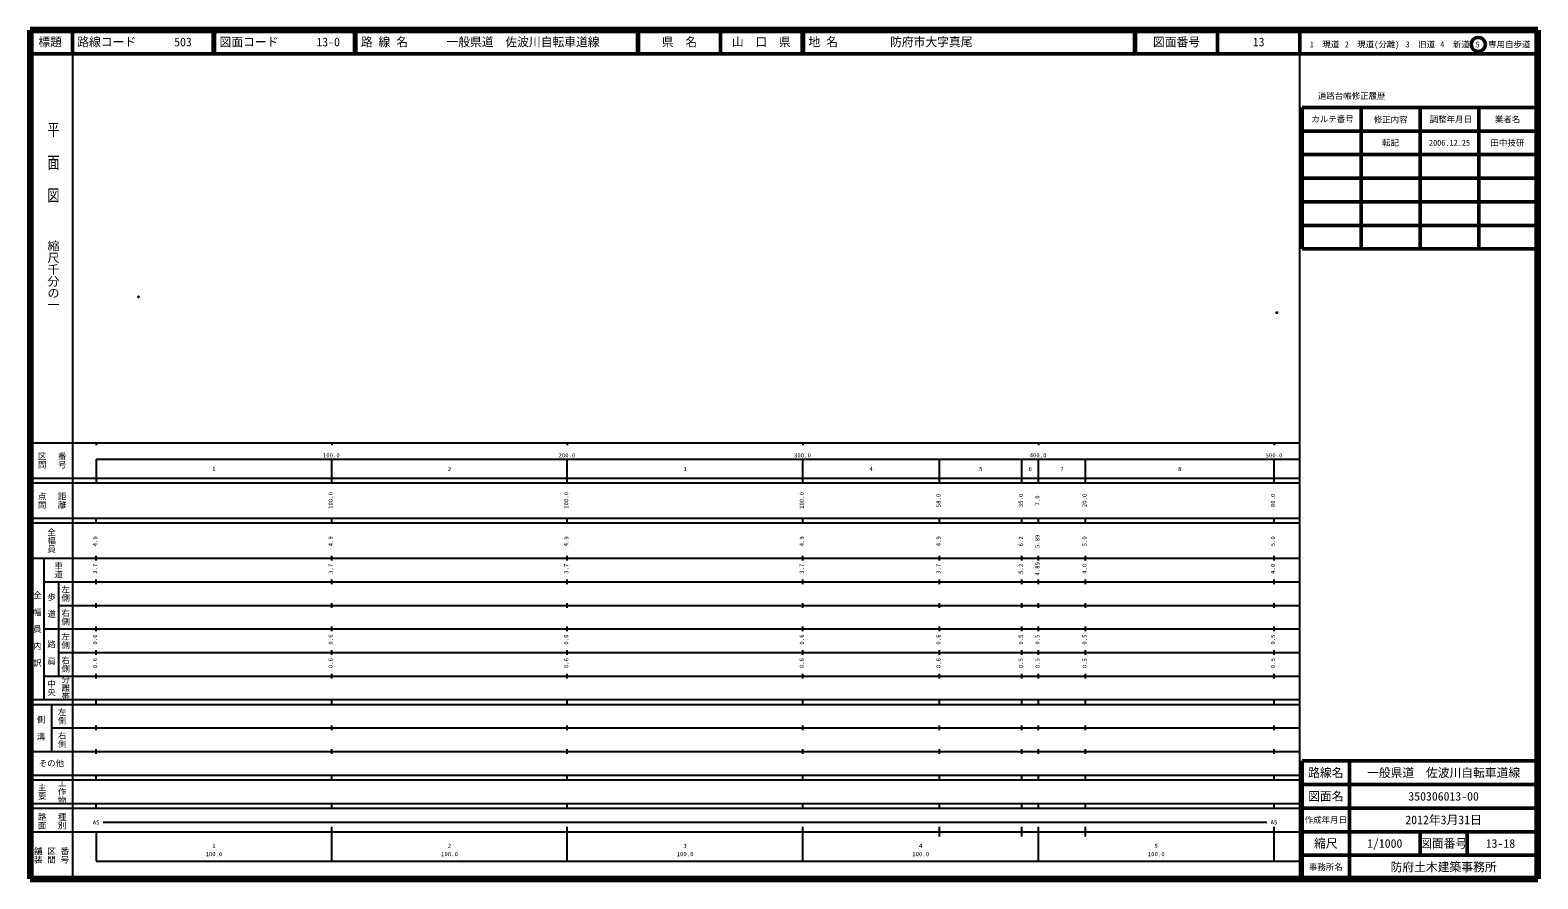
# Model space of a CAD drawing. Units: millimetres on the paper. Extents: x 40 to 680, y 20 to 380.
import ezdxf
from ezdxf.enums import TextEntityAlignment as Align

# ---------------------------------------------------------------- set-up
doc = ezdxf.new("R2010")
doc.units = ezdxf.units.MM
doc.header["$PDMODE"] = 32
doc.header["$PDSIZE"] = 0.5
doc.layers.add('M-OTRS', color=6, linetype='Continuous')
doc.layers.add('M-TTL-TXT', color=7, linetype='Continuous')
for name, color, linetype, lineweight in [('M-TTL', 2, 'Continuous', 140), ('M-TTL-BAND', 7, 'Continuous', 25), ('M-TTL-FRAM', 2, 'Continuous', 50), ('M-TTL-LINE', 7, 'Continuous', 50)]:
    doc.layers.add(name, color=color, linetype=linetype, lineweight=lineweight)
doc.styles.add('@ＭＳ ゴシック', font='')
doc.styles.add('ＭＳ ゴシック', font='')
doc.styles.get('@ＭＳ ゴシック').set_extended_font_data('@MS Gothic')
doc.styles.get('ＭＳ ゴシック').set_extended_font_data('MS Gothic')

msp = doc.modelspace()

# ---------------------------------------------------------------- linework, layer by layer
at = {"layer": 'M-OTRS'}
for p in [(86.01, 266.861), (569.182, 260.136)]:
    msp.add_point(p, dxfattribs=at)
at = {"layer": 'M-TTL'}
for p, q in [((40, 380), (40, 20)), ((680, 380), (40, 380)), ((680, 20), (680, 380)), ((40, 20), (680, 20))]:
    msp.add_line(p, q, dxfattribs=at)
at = {"layer": 'M-TTL-BAND'}
for p, q in [((58, 370), (58, 20)), ((579, 20), (579, 370)), ((40, 205), (579, 205)), ((68, 205), (68, 204)), ((168, 205), (168, 204)), ((268, 205), (268, 204)), ((368, 205), (368, 204)), ((468, 205), (468, 204)), ((568, 205), (568, 204)), ((68, 198), (579, 198)), ((68, 198), (68, 188)), ((168, 188), (168, 198)), ((268, 188), (268, 198)), ((368, 188), (368, 198)), ((426, 188), (426, 198)), ((461, 188), (461, 198)), ((468, 188), (468, 198)), ((488, 188), (488, 198)), ((568, 188), (568, 198)), ((40, 190), (579, 190)), ((40, 188), (579, 188)), ((40, 173), (579, 173)), ((68, 171), (68, 173)), ((168, 171), (168, 173)), ((268, 171), (268, 173)), ((368, 171), (368, 173)), ((426, 171), (426, 173)), ((461, 171), (461, 173)), ((468, 171), (468, 173)), ((488, 171), (488, 173)), ((568, 171), (568, 173)), ((40, 171), (579, 171)), ((40, 156), (579, 156)), ((46, 96), (46, 156)), ((68, 155), (68, 157)), ((168, 155), (168, 157)), ((268, 155), (268, 157)), ((368, 155), (368, 157)), ((426, 155), (426, 157)), ((461, 155), (461, 157)), ((468, 155), (468, 157)), ((488, 155), (488, 157)), ((568, 155), (568, 157)), ((46, 146), (579, 146)), ((52, 146), (52, 106)), ((68, 145), (68, 147)), ((168, 145), (168, 147)), ((268, 145), (268, 147)), ((368, 145), (368, 147)), ((426, 145), (426, 147)), ((461, 145), (461, 147)), ((468, 145), (468, 147)), ((488, 145), (488, 147)), ((568, 145), (568, 147)), ((52, 136), (579, 136)), ((68, 135), (68, 137)), ((168, 135), (168, 137)), ((268, 135), (268, 137)), ((368, 135), (368, 137)), ((426, 135), (426, 137)), ((461, 135), (461, 137)), ((468, 135), (468, 137)), ((488, 135), (488, 137)), ((568, 135), (568, 137)), ((46, 126), (579, 126)), ((68, 125), (68, 127)), ((168, 125), (168, 127)), ((268, 125), (268, 127)), ((368, 125), (368, 127)), ((426, 125), (426, 127)), ((461, 125), (461, 127)), ((468, 125), (468, 127)), ((488, 125), (488, 127)), ((568, 125), (568, 127)), ((52, 116), (579, 116)), ((68, 115), (68, 117)), ((168, 115), (168, 117)), ((268, 115), (268, 117)), ((368, 115), (368, 117)), ((426, 115), (426, 117)), ((461, 115), (461, 117)), ((468, 115), (468, 117)), ((488, 115), (488, 117)), ((568, 115), (568, 117)), ((46, 106), (579, 106)), ((68, 105), (68, 107)), ((168, 105), (168, 107)), ((268, 105), (268, 107)), ((368, 105), (368, 107)), ((426, 105), (426, 107)), ((461, 105), (461, 107)), ((468, 105), (468, 107)), ((488, 105), (488, 107)), ((568, 105), (568, 107)), ((40, 96), (579, 96)), ((68, 94), (68, 96)), ((168, 94), (168, 96)), ((268, 94), (268, 96)), ((368, 94), (368, 96)), ((426, 94), (426, 96)), ((461, 94), (461, 96)), ((468, 94), (468, 96)), ((488, 94), (488, 96)), ((568, 94), (568, 96)), ((40, 94), (579, 94)), ((49, 94), (49, 74)), ((49, 84), (579, 84)), ((68, 83), (68, 85)), ((168, 83), (168, 85)), ((268, 83), (268, 85)), ((368, 83), (368, 85)), ((426, 83), (426, 85)), ((461, 83), (461, 85)), ((468, 83), (468, 85)), ((488, 83), (488, 85)), ((568, 83), (568, 85)), ((40, 74), (579, 74)), ((68, 73), (68, 75)), ((168, 73), (168, 75)), ((268, 73), (268, 75)), ((368, 73), (368, 75)), ((426, 73), (426, 75)), ((461, 73), (461, 75)), ((468, 73), (468, 75)), ((488, 73), (488, 75)), ((568, 73), (568, 75)), ((40, 64), (579, 64)), ((68, 62), (68, 64)), ((168, 62), (168, 64)), ((268, 62), (268, 64)), ((368, 62), (368, 64)), ((426, 62), (426, 64)), ((461, 62), (461, 64)), ((468, 62), (468, 64)), ((488, 62), (488, 64)), ((568, 62), (568, 64)), ((40, 62), (579, 62)), ((40, 52), (579, 52)), ((68, 50), (68, 52)), ((168, 50), (168, 52)), ((268, 50), (268, 52)), ((368, 50), (368, 52)), ((426, 50), (426, 52)), ((461, 50), (461, 52)), ((468, 50), (468, 52)), ((488, 50), (488, 52)), ((568, 50), (568, 52)), ((40, 50), (579, 50)), ((40, 40), (579, 40)), ((68, 40), (68, 27.5)), ((71, 44), (565, 44)), ((168, 27.5), (168, 42)), ((268, 27.5), (268, 42)), ((368, 27.5), (368, 42)), ((426, 38), (426, 42)), ((461, 38), (461, 42)), ((468, 27.5), (468, 42)), ((488, 38), (488, 42)), ((568, 27.5), (568, 42)), ((68, 27.5), (579, 27.5))]:
    msp.add_line(p, q, dxfattribs=at)
at = {"layer": 'M-TTL-FRAM'}
for p, q in [((580, 347.197), (580, 287.197)), ((580, 347.197), (680, 347.197)), ((580, 287.197), (680, 287.197)), ((680, 70), (580, 70)), ((580, 70), (580, 20))]:
    msp.add_line(p, q, dxfattribs=at)
at = {"layer": 'M-TTL-LINE'}
for p, q in [((58, 380), (58, 370)), ((117.75, 380), (117.75, 370)), ((118.25, 380), (118.25, 370)), ((177.75, 380), (177.75, 370)), ((178.25, 380), (178.25, 370)), ((297.75, 380), (297.75, 370)), ((298.25, 380), (298.25, 370)), ((333, 380), (333, 370)), ((367.75, 380), (367.75, 370)), ((368.25, 380), (368.25, 370)), ((508.747, 380), (508.747, 370)), ((509.247, 380), (509.247, 370)), ((543.997, 380), (543.997, 370)), ((579, 380), (579, 370)), ((40, 370), (680, 370)), ((605, 347.197), (605, 287.197)), ((630, 347.197), (630, 287.197)), ((655, 347.197), (655, 287.197)), ((580, 337.197), (680, 337.197)), ((580, 327.197), (680, 327.197)), ((580, 317.197), (680, 317.197)), ((580, 307.197), (680, 307.197)), ((580, 297.197), (680, 297.197)), ((600, 70), (600, 20)), ((680, 60), (580, 60)), ((680, 50), (580, 50)), ((680, 40), (580, 40)), ((630, 40), (630, 30)), ((650, 40), (650, 30)), ((680, 30), (580, 30))]:
    msp.add_line(p, q, dxfattribs=at)
msp.add_circle((654.732, 373.958), 3, dxfattribs=at)

# ---------------------------------------------------------------- texts
at = {"layer": 'M-TTL-BAND', "style": '@ＭＳ ゴシック', "width": 1.4}
msp.add_text('平  面  図', height=3.666, rotation=270, dxfattribs=at).set_placement((49.777, 306.475), align=Align.MIDDLE_RIGHT)
at = {"layer": 'M-TTL-BAND', "style": '@ＭＳ ゴシック'}
msp.add_text('縮尺千分の一', height=3.666, rotation=270, dxfattribs=at).set_placement((49.777, 261.03), align=Align.MIDDLE_RIGHT)
for s, p in [('区間', (45, 197.5)), ('番号', (53.5, 197.5)), ('点間', (45, 180.5)), ('距離', (53.5, 180.5)), ('全幅員', (49, 163.5)), ('車道', (52, 151)), ('全\u3000幅\u3000員\u3000内\u3000訳', (43, 126)), ('歩\u3000道', (49, 136)), ('左側', (55, 141)), ('右側', (55, 131)), ('左側', (55, 121)), ('路\u3000肩', (49, 116)), ('右側', (55, 111)), ('中央', (49, 101)), ('分離帯', (55, 101)), ('左側', (53.5, 89)), ('側\u3000溝', (44.5, 84)), ('右側', (53.5, 79)), ('主要', (45, 57)), ('工作物', (53.5, 57)), ('路面', (45, 44.5)), ('種別', (53.5, 44.5)), ('舗装', (43.333, 30)), ('区間', (49, 30)), ('番号', (54.667, 30))]:
    msp.add_text(s, height=2.566, rotation=270, dxfattribs=at).set_placement(p, align=Align.MIDDLE_CENTER)
at = {"layer": 'M-TTL-BAND', "style": 'ＭＳ ゴシック'}
for s, p in [('100.0', (167.844, 198.195)), ('200.0', (267.844, 198.195)), ('300.0', (367.844, 198.195)), ('400.0', (467.844, 198.195)), ('500.0', (568, 198.195)), ('1', (118, 192.405)), ('2', (218, 192.405)), ('3', (318, 192.405)), ('4', (397, 192.405)), ('5', (443.5, 192.405)), ('6', (464.5, 192.405)), ('7', (478, 192.405)), ('8', (528, 192.405)), ('AS', (68, 42.5)), ('AS', (568, 42.5)), ('1', (118, 32.523)), ('2', (218, 32.523)), ('3', (318, 32.523)), ('4', (418, 32.523)), ('5', (518, 32.523)), ('100.0', (118, 29.033)), ('100.0', (218, 29.033)), ('100.0', (318, 29.033)), ('100.0', (418, 29.033)), ('100.0', (518, 29.033))]:
    msp.add_text(s, height=1.833, dxfattribs=at).set_placement(p, align=Align.BOTTOM_CENTER)
for s, p in [('100.0', (169, 180.5)), ('100.0', (269, 180.5)), ('100.0', (369, 180.5)), ('58.0', (427, 180.5)), ('35.0', (462, 180.5)), ('7.0', (469, 180.5)), ('20.0', (489, 180.5)), ('80.0', (569, 180.5)), ('4.9', (69, 163.174)), ('4.9', (169, 163.174)), ('4.9', (269, 163.174)), ('4.9', (369, 163.174)), ('4.9', (427, 163.174)), ('6.2', (462, 163.174)), ('5.89', (469, 163.174)), ('5.0', (489, 163.174)), ('5.0', (569, 163.174)), ('4.89', (469, 151.5)), ('3.7', (69, 151.5)), ('3.7', (169, 151.5)), ('3.7', (269, 151.5)), ('3.7', (369, 151.5)), ('3.7', (427, 151.5)), ('5.2', (462, 151.5)), ('4.0', (489, 151.5)), ('4.0', (569, 151.5)), ('0.6', (69, 121.5)), ('0.6', (169, 121.5)), ('0.6', (269, 121.5)), ('0.6', (369, 121.5)), ('0.6', (427, 121.5)), ('0.5', (462, 121.5)), ('0.5', (469, 121.5)), ('0.5', (489, 121.5)), ('0.5', (569, 121.5)), ('0.6', (69, 111.5)), ('0.6', (169, 111.5)), ('0.6', (269, 111.5)), ('0.6', (369, 111.5)), ('0.6', (427, 111.5)), ('0.5', (462, 111.5)), ('0.5', (469, 111.5)), ('0.5', (489, 111.5)), ('0.5', (569, 111.5))]:
    msp.add_text(s, height=1.833, rotation=90, dxfattribs=at).set_placement(p, align=Align.BOTTOM_CENTER)
msp.add_text('その他', height=2.566, dxfattribs=at).set_placement((49, 69), align=Align.MIDDLE_CENTER)
at = {"layer": 'M-TTL-TXT', "style": 'ＭＳ ゴシック'}
for s, height, p in [('標題', 3.666, (48.5, 375)), ('県\u3000名', 3.666, (315.625, 375)), ('山\u3000口\u3000県', 3.666, (350.375, 375)), ('図面番号', 3.666, (526.622, 375)), ('13', 3.666, (561.497, 375)), ('1\u3000現道', 2.566, (589.448, 373.958)), ('2\u3000現道(分離)', 2.566, (609.619, 373.958)), ('3\u3000旧道', 2.566, (630.121, 373.958)), ('4\u3000新道', 2.566, (644.824, 373.958)), ('5\u3000専用自歩道', 2.566, (665.228, 373.958)), ('道路台帳修正履歴', 2.566, (600.968, 352.113)), ('カルテ番号', 2.566, (592.839, 342.277)), ('修正内容', 2.566, (617.509, 342.023)), ('調整年月日', 2.566, (643.089, 342.197)), ('業者名', 2.566, (667.134, 342.197)), ('転記', 2.566, (617.5, 332.245)), ('2006.12.25', 2.566, (642.5, 332.245)), ('田中技研', 2.566, (667.077, 332.189)), ('路線名', 3.666, (590, 65)), ('路線名', 3.666, (590, 65)), ('一般県道\u3000佐波川自転車道線', 3.666, (640, 65)), ('図面名', 3.666, (590, 55)), ('図面名', 3.666, (590, 55)), ('350306013-00', 3.666, (640, 55)), ('作成年月日', 2.566, (590, 45)), ('作成年月日', 2.566, (590, 45)), ('2012年3月31日', 3.666, (640, 45)), ('縮尺', 3.666, (590, 35)), ('縮尺', 3.666, (590, 35)), ('1/1000', 3.666, (615, 35)), ('図面番号', 3.666, (640, 35)), ('図面番号', 3.666, (640, 35)), ('13-18', 3.666, (664.125, 35)), ('事務所名', 2.566, (590, 25)), ('事務所名', 2.566, (590, 25)), ('防府土木建築事務所', 3.666, (640, 25))]:
    msp.add_text(s, height=height, dxfattribs=at).set_placement(p, align=Align.MIDDLE_CENTER)
for s, p in [('路線コード', (60, 375)), ('503', (101.142, 375)), ('図面コード', (120.38, 375)), ('13-0', (161.521, 375)), ('路 線 名', (180.38, 375)), ('一般県道\u3000佐波川自転車道線', (216.734, 375)), ('地 名', (370.38, 375)), ('防府市大字真尾', (405.024, 375))]:
    msp.add_text(s, height=3.666, dxfattribs=at).set_placement(p, align=Align.MIDDLE_LEFT)

doc.saveas('drawing.dxf')
